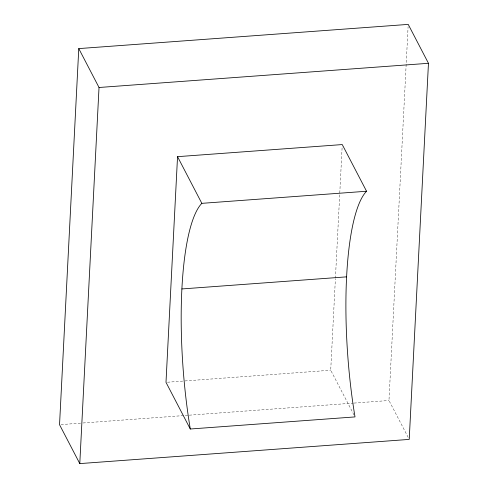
<?xml version="1.0" encoding="UTF-8"?>
<svg xmlns="http://www.w3.org/2000/svg" width="488" height="488" viewBox="0 0 488 488"><rect width="100%" height="100%" fill="white"/><g stroke="black" fill="none" stroke-linecap="round" stroke-linejoin="round"><path stroke-width="0.37" stroke-dasharray="2.44 1.83" d="M353.971 414.91L330.712 370.233L335.378 279.057M335.415 278.294L342.18 146.089M408.175 437.394L388.973 400.508L408.096 26.681M167.512 382.22L184.208 380.994M184.97 380.939L330.712 370.233M61.055 424.59L82.307 423.029M83.064 422.974L188.575 415.227M189.338 415.166L353.294 403.125M354.056 403.07L388.973 400.508"/><path stroke-width="0.73" d="M78.775 48.593L59.536 424.7L79.782 463.6L409.225 439.407L428.464 63.3L408.218 24.4L78.775 48.593L99.027 87.492L79.782 463.6M177.541 156.666L165.993 382.33L190.289 429.007L355.008 416.911A166.158 38.564 85.8 0 1 366.555 191.247L342.259 144.57L177.541 156.666L201.837 203.344A166.158 38.564 85.8 0 0 190.289 429.007M99.027 87.492L428.464 63.3M201.837 203.344L366.555 191.247M181.89 288.945L346.608 276.849"/></g></svg>
